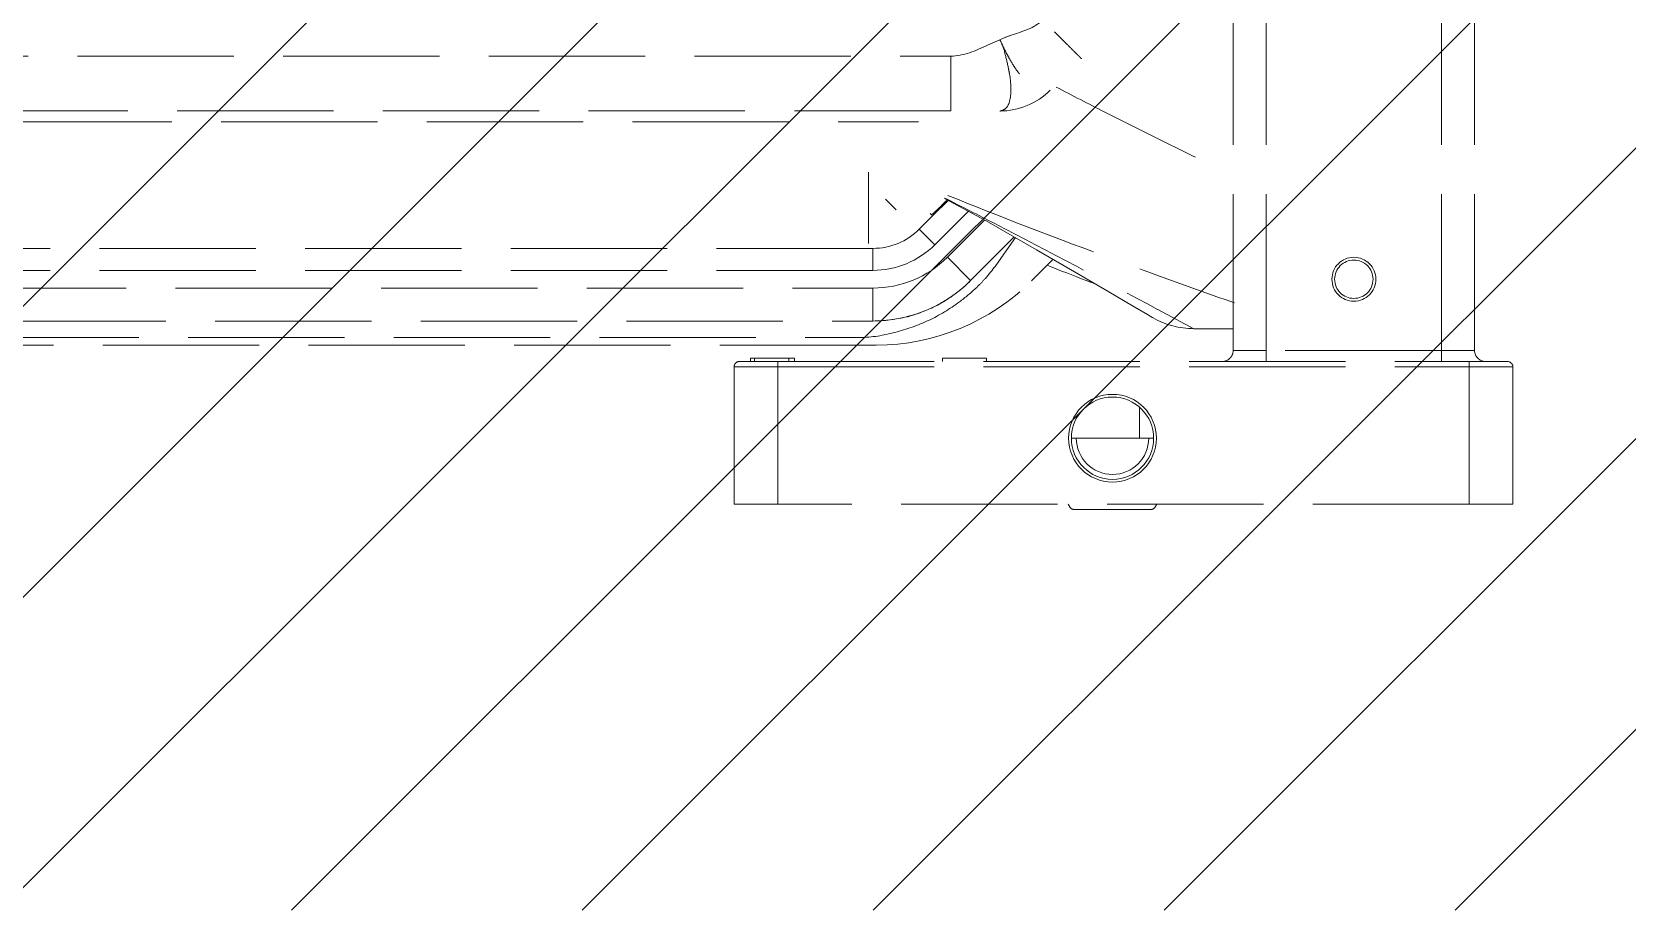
# Model space of a CAD drawing. Header units: inches. Extents: x 258415 to 640093, y 441672 to 945769.
# Drawn here: x 312144.6 to 312290, y 467714.1 to 467794.2 of the extents above; entities that cross this region are included whole.
import ezdxf

# ---------------------------------------------------------------- set-up
doc = ezdxf.new("R2010")
doc.units = ezdxf.units.IN
doc.header["$MEASUREMENT"] = 0
doc.linetypes.add('AM_DIN_F_W050', pattern=[6.25, 4.75, -1.5])
for name, color, linetype in [('CQ SANITARY WARES', 212, 'Continuous'), ('CQ Wall plan', 3, 'Continuous'), ('CQ_callout', 34, 'Continuous'), ('SANITARY WARES', 212, 'Continuous'), ('xref grd floor$2$CQ Wall hatch_CHB', 8, 'Continuous')]:
    doc.layers.add(name, color=color, linetype=linetype)
doc.styles.get("Standard").update_dxf_attribs({"font": 'arial.ttf'})
doc.dimstyles.get("Standard").update_dxf_attribs({"dimtxt": 0.18, "dimasz": 0.18, "dimexe": 0.18, "dimexo": 0.0625, "dimgap": 0.09, "dimtad": 0, "dimtih": 1, "dimtoh": 1, "dimdec": 4, "dimzin": 0, "dimdsep": 46, "dimtxsty": 'Standard', "dimcen": 0.09, "dimadec": 0, "dimazin": 0, "dimtfac": 1, "dimtdec": 4, "dimtofl": 0, "dimtmove": 0, "dimatfit": 3, "dimfxl": 1, "dimtolj": 1, "dimtzin": 0, "dimarcsym": 0})

# ---------------------------------------------------------------- blocks, each defined once
blk = doc.blocks.new('ff-12 wall plan')
at = {"layer": 'xref grd floor$2$CQ Wall hatch_CHB'}
h = blk.add_hatch(dxfattribs=at)
h.set_pattern_fill('ANSI31,_O', color=8, scale=150)
h.set_pattern_definition([(45, (0, 0), (-13.25825215, 13.25825215), [])])
h.paths.add_polyline_path([(310981.99, 467914.11), (311282.49, 467914.11), (311282.49, 467714.09), (310981.99, 467714.09)])
h.paths.add_polyline_path([(312135.01, 467914.09), (312435.44, 467914.09), (312435.44, 467714.09), (312135.01, 467714.09)])
blk = doc.blocks.new('tece profil_9300080 top')
at = {"layer": 'SANITARY WARES', "color": 8, "linetype": 'AM_DIN_F_W050', "lineweight": 0, "ltscale": 3}
for p, q in [((334461.32, 481312.97), (334461.32, 481325.47)), ((334461.32, 481325.47), (334465.32, 481325.47)), ((334465.32, 481325.47), (334528.32, 481325.47)), ((334465.32, 481312.97), (334465.32, 481325.47)), ((334493.78, 481325.47), (334493.92, 481325.73)), ((334494.36, 481325.98), (334501.28, 481325.98)), ((334501.72, 481325.73), (334501.86, 481325.47)), ((334528.32, 481325.47), (334532.32, 481325.47)), ((334528.32, 481325.47), (334528.32, 481312.97)), ((334532.32, 481325.47), (334532.32, 481312.97)), ((334495.35, 481319.47), (334494.07, 481319.47)), ((334501.57, 481319.47), (334495.35, 481319.47)), ((334495.35, 481316.69), (334495.35, 481319.47)), ((334465.32, 481312.97), (334461.32, 481312.97)), ((334463.8, 481312.47), (334461.82, 481312.47)), ((334463.82, 481312.47), (334463.8, 481312.47)), ((334465.32, 481312.47), (334463.82, 481312.47)), ((334528.32, 481312.97), (334465.32, 481312.97)), ((334465.32, 481312.47), (334465.32, 481312.97)), ((334528.32, 481312.47), (334465.32, 481312.47)), ((334467.82, 481311.47), (334467.82, 481312.47)), ((334483.82, 481311.47), (334483.82, 481312.47)), ((334509.32, 481312.47), (334509.32, 481312.17)), ((334511.32, 481312.17), (334509.32, 481312.17)), ((334513.32, 481312.17), (334511.32, 481312.17)), ((334513.32, 481312.47), (334513.32, 481312.17)), ((334526.82, 481312.47), (334526.82, 481312.17)), ((334527.31, 481312.17), (334526.82, 481312.17)), ((334527.32, 481312.47), (334527.32, 481312.17)), ((334530.45, 481312.17), (334527.32, 481312.17)), ((334532.32, 481312.97), (334528.32, 481312.97)), ((334528.32, 481312.47), (334528.32, 481312.97)), ((334530.45, 481312.47), (334528.32, 481312.47)), ((334530.5, 481312.47), (334530.45, 481312.47)), ((334530.45, 481312.47), (334530.45, 481312.17)), ((334530.82, 481312.17), (334530.45, 481312.17)), ((334530.82, 481312.47), (334530.5, 481312.47)), ((334531.06, 481312.47), (334530.82, 481312.47)), ((334530.82, 481312.47), (334530.82, 481312.17)), ((334531.12, 481312.47), (334531.06, 481312.47)), ((334531.82, 481312.47), (334531.12, 481312.47)), ((334464.82, 481311.47), (334464.82, 481272.97)), ((334464.82, 481311.47), (334467.82, 481311.47)), ((334467.82, 481311.47), (334467.82, 481272.97)), ((334467.82, 481311.47), (334483.82, 481311.47)), ((334483.82, 481311.47), (334486.82, 481311.47)), ((334483.82, 481311.47), (334483.82, 481272.97)), ((334486.82, 481311.47), (334486.82, 481272.97)), ((334519.35, 481310.98), (334519.35, 481310.98)), ((334519.35, 481310.98), (334902.29, 481310.98)), ((334519.35, 481310.98), (334902.29, 481310.98)), ((334519.35, 481310.98), (334519.35, 481310.98)), ((334519.35, 481310.98), (334902.29, 481310.98)), ((334490.42, 481309.48), (334486.82, 481309.48)), ((334490.42, 481309.48), (334490.42, 481309.48)), ((334493.68, 481307.74), (334490.42, 481309.48)), ((334900.82, 481310.28), (334520.82, 481310.28)), ((334493.71, 481307.72), (334493.68, 481307.74)), ((334654.62, 481308.78), (334519.66, 481308.78)), ((334519.66, 481305.78), (334519.66, 481308.78)), ((334503.24, 481303.15), (334505.21, 481305.13)), ((334503.24, 481303.15), (334505.21, 481305.13)), ((334505.21, 481305.12), (334503.24, 481303.15)), ((334505.21, 481305.12), (334505.21, 481305.13)), ((334505.21, 481305.13), (334505.21, 481305.13)), ((334506.77, 481301.11), (334510.75, 481305.09)), ((334512.87, 481302.96), (334510.75, 481305.09)), ((334901.99, 481305.78), (334519.66, 481305.78)), ((334519.66, 481304.16), (334901.99, 481304.16)), ((334519.66, 481302.16), (334519.66, 481304.16)), ((334507.65, 481302.58), (334506.66, 481301.18)), ((334512.87, 481302.96), (334509.48, 481299.57)), ((334510.96, 481298.77), (334514.01, 481301.82)), ((334515.43, 481300.41), (334514.01, 481301.82)), ((334519.66, 481302.16), (334710.32, 481302.16)), ((334514.22, 481299.2), (334515.43, 481300.41)), ((334520.06, 481301.7), (334520.06, 481298.69)), ((334512.8, 481297.78), (334514.22, 481299.2)), ((334514.45, 481298.98), (334514.33, 481299.1)), ((334517.53, 481298.65), (334518.52, 481297.66)), ((334520.06, 481298.69), (334520.06, 481298.43)), ((334520.06, 481298.43), (334520.06, 481295.2)), ((334710.32, 481290.63), (334515.49, 481290.63)), ((334508.09, 481289.63), (334508.09, 481289.63)), ((334512.57, 481289.62), (334614.88, 481289.62)), ((334512.57, 481284.62), (334512.57, 481289.62)), ((334610.92, 481284.62), (334512.57, 481284.62))]:
    blk.add_line(p, q, dxfattribs=at)
for points in [[(334513.14, 481297.6), (334509.35, 481299.64), (334504.74, 481302.28), (334501.06, 481304.43), (334498.16, 481306.13), (334496, 481307.41), (334494.64, 481308.2), (334494.13, 481308.5)], [(334503.78, 481303.69), (334503.46, 481303.82), (334502.95, 481304.02), (334502.46, 481304.22), (334501.98, 481304.4), (334501.52, 481304.58), (334501.07, 481304.75), (334500.64, 481304.92), (334500.23, 481305.08), (334499.83, 481305.23), (334499.48, 481305.36)]]:
    blk.add_lwpolyline(points, dxfattribs=at)
for centre, radius, start, end in [((334494.36, 481325.48), 0.5, 90, 150), ((334501.28, 481325.48), 0.5, 30, 90), ((334497.82, 481319.47), 4, 0, 180), ((334497.82, 481319.47), 3.75, 0, 180), ((334497.82, 481319.47), 3.3, 0, 180), ((334497.82, 481319.47), 4, 180, 0), ((334497.82, 481319.47), 3.75, 180, 0), ((334461.82, 481312.97), 0.5, 180, 270), ((334463.82, 481311.47), 1, 0, 90), ((334487.82, 481311.47), 1, 90, 180), ((334531.82, 481312.97), 0.5, 270, 0), ((334519.35, 481290.98), 20, 90, 135), ((334519.35, 481290.98), 20, 90, 135), ((334490.42, 481301.98), 7.5, 60.3983, 90), ((334519.66, 481296.18), 12.6, 90, 135), ((334519.66, 481296.18), 12.6, 105.7533, 119.228), ((334519.66, 481296.18), 12.6, 104.2731, 105.7533), ((334519.66, 481296.18), 12.6, 90, 104.2731), ((334475.82, 481304.97), 2, 0, 180), ((334475.82, 481304.97), 1.75, 0, 180), ((334519.66, 481296.18), 12.6, 120.698, 135), ((334519.66, 481296.18), 12.6, 119.228, 120.698), ((334475.82, 481304.97), 2, 180, 0), ((334475.82, 481304.97), 1.75, 180, 0), ((334520.31, 481295.16), 14.62, 133.7571, 134.1678), ((334519.66, 481296.18), 9.6, 90, 135), ((334519.66, 481296.18), 7.98, 90, 135), ((334519.66, 481296.18), 5.98, 90, 135), ((334508.09, 481283.13), 6.5, 89.9988, 135.0012), ((334498.67, 481280.34), 9.65, 35.8899, 37.7444)]:
    blk.add_arc(centre, radius, start, end, dxfattribs=at)
for start_param, end_param in [(0.224386, 0.57408), (-0.000019, 0.224386)]:
    blk.add_ellipse((334505.84, 481290.62), major_axis=(8.49, 8.49), ratio=0.008745, start_param=start_param, end_param=end_param, dxfattribs=at)
for points, knots in [([(334520.82, 481310.28), (334519.75, 481310.28), (334517.61, 481309.89), (334514.53, 481308.83), (334512.07, 481307.33), (334510.7, 481306.19), (334510.2, 481305.72)], [0, 0, 0, 0, 0.270802, 0.548223, 0.825523, 1, 1, 1, 1]), ([(334513.11, 481297.57), (334511.59, 481298.34), (334505.09, 481301.66), (334498.64, 481305.09), (334493.71, 481307.72)], [0, 0, 0, 0, 0.2336, 1, 1, 1, 1]), ([(334512.83, 481297.33), (334508.19, 481299.22), (334499.49, 481302.53), (334490.75, 481305.71), (334486.7, 481307.13)], [0, 0, 0, 0, 0.538136, 1, 1, 1, 1]), ([(334510.13, 481305.65), (334509.88, 481305.4), (334508.97, 481304.46), (334508.21, 481303.38), (334507.65, 481302.58)], [0, 0, 0, 0, 0.266538, 1, 1, 1, 1]), ([(334502.97, 481287.44), (334501.49, 481288.21), (334496.13, 481290.96), (334490.72, 481293.64), (334486.78, 481295.53)], [0, 0, 0, 0, 0.275584, 1, 1, 1, 1]), ([(334508.09, 481289.63), (334508, 481289.63), (334507.81, 481289.56), (334507.41, 481289.33), (334507.12, 481288.61), (334507.05, 481287.55), (334507.13, 481286.74), (334507.2, 481286.29)], [0, 0, 0, 0, 0.068944, 0.157968, 0.359695, 0.6407, 1, 1, 1, 1]), ([(334507.46, 481284.41), (334507.38, 481284.55), (334507.09, 481285.1), (334506.76, 481285.63), (334506.49, 481286)], [0, 0, 0, 0, 0.260777, 1, 1, 1, 1]), ([(334507.2, 481286.29), (334507.23, 481286.14), (334507.35, 481285.51), (334507.5, 481284.88), (334507.62, 481284.4)], [0, 0, 0, 0, 0.2361, 1, 1, 1, 1]), ([(334500.65, 481284.86), (334500.66, 481284.85), (334500.73, 481284.79), (334500.85, 481284.65), (334501.07, 481284.44), (334501.5, 481284.01), (334502.19, 481283.33), (334502.77, 481282.74), (334503.1, 481282.41)], [0, 0, 0, 0, 0.019596, 0.073812, 0.161439, 0.280224, 0.599243, 1, 1, 1, 1]), ([(334508.09, 481283.13), (334508.47, 481283.29), (334509.89, 481283.95), (334511.4, 481284.62), (334512.57, 481284.62)], [0, 0, 0, 0, 0.258781, 1, 1, 1, 1]), ([(334508.09, 481283.13), (334507.75, 481282.97), (334506.42, 481282.47), (334504.94, 481282.08), (334504.19, 481281.33)], [0, 0, 0, 0, 0.259427, 1, 1, 1, 1])]:
    blk.add_open_spline(points, degree=3, knots=knots, dxfattribs=at)
for points in [[(334508.09, 481283.13), (334507.88, 481283.56), (334507.68, 481283.99), (334507.46, 481284.41)], [(334507.62, 481284.4), (334507.72, 481283.96), (334507.85, 481283.51), (334508.09, 481283.13)]]:
    blk.add_open_spline(points, degree=3, dxfattribs=at)

msp = doc.modelspace()

# ---------------------------------------------------------------- block references
at = {"layer": 'CQ SANITARY WARES', "rotation": 180}
msp.add_blockref('tece profil_9300080 top', (646740.941, 949076.6, 0), dxfattribs=at)
at = {"layer": 'CQ Wall plan'}
msp.add_blockref('ff-12 wall plan', (0, 0), dxfattribs=at)

# ---------------------------------------------------------------- leaders
at = {"layer": 'CQ_callout'}
msp.add_leader([(312046.858, 467797.126), (313194.38, 468067.104), (314046.088, 468067.104)], dimstyle='Standard', override={"dimasz": 10, "dimldrblk": 'Dot', "dimfxl": 0.1, "dimarcsym": 2}, dxfattribs=at)

doc.saveas('drawing.dxf')
